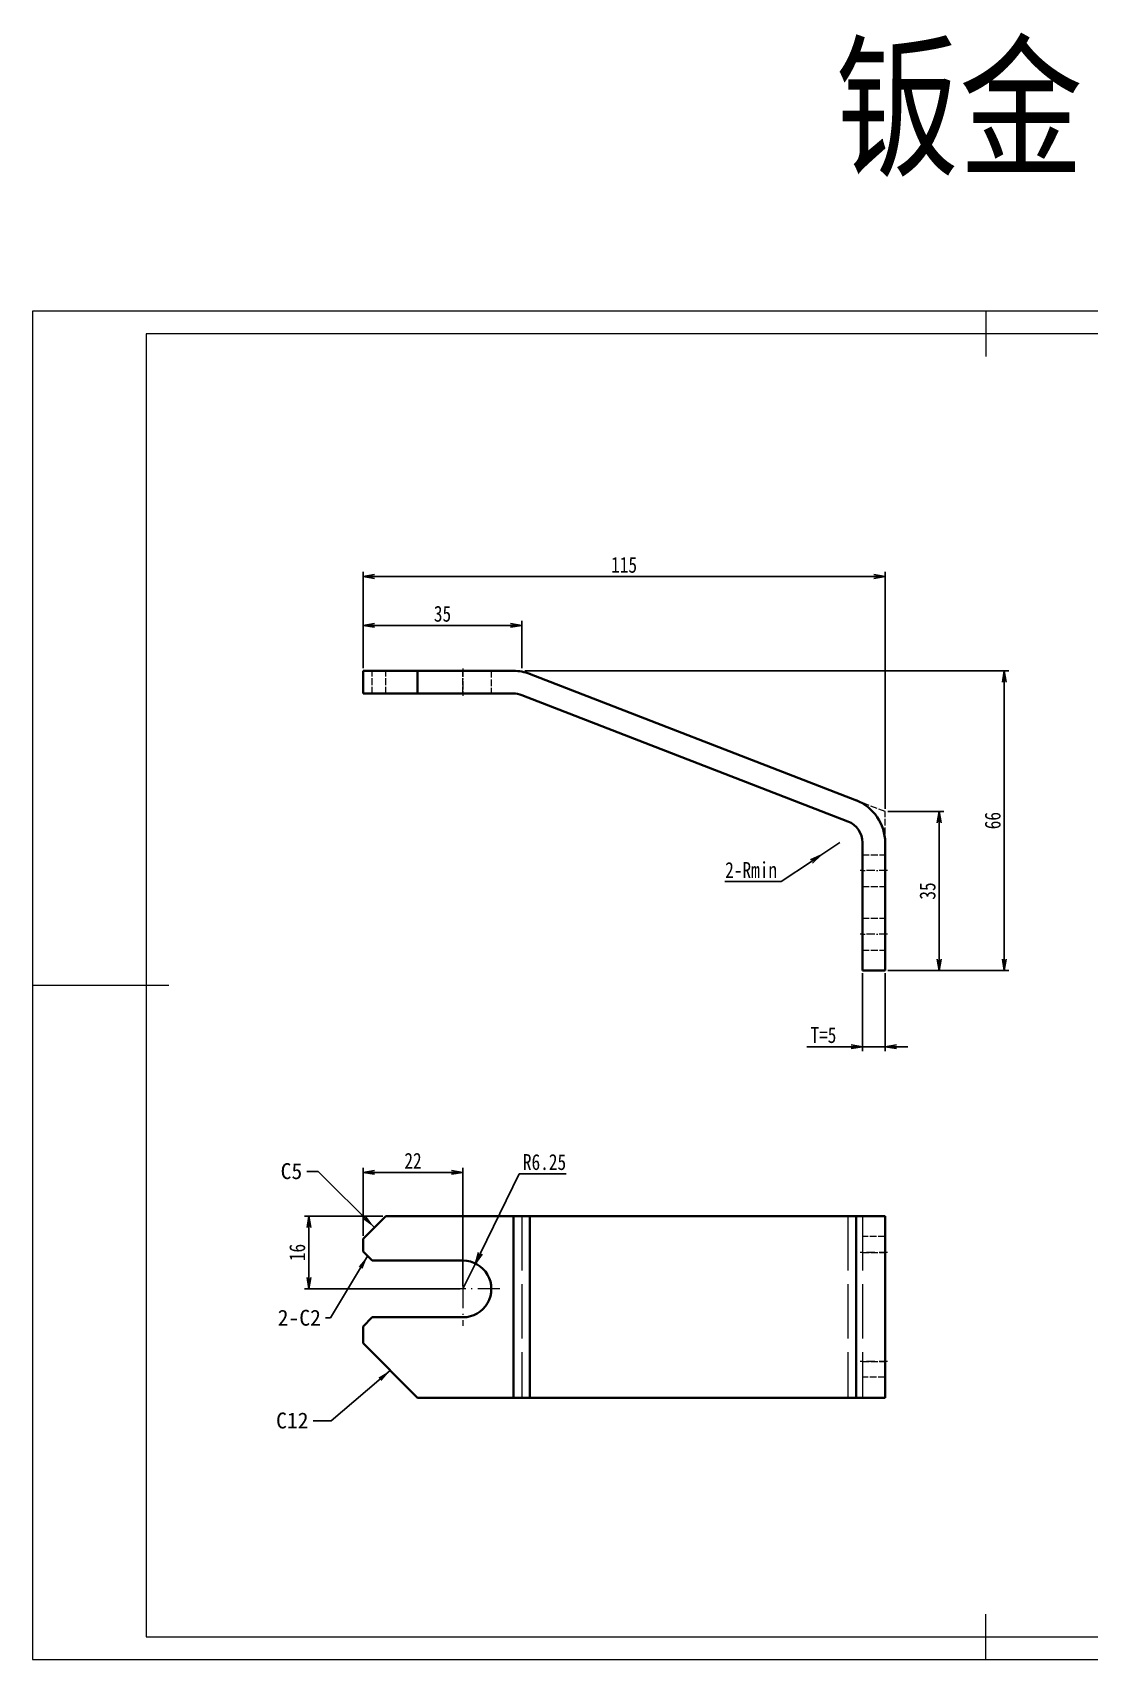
# Model space of a CAD drawing. Header units: millimetres. Extents: x -15766 to 80009, y -9701 to 15159.
# Drawn here: x -2581.9 to -2349.1, y 2838.5 to 3196.9 of the extents above; entities that cross this region are included whole.
import ezdxf

# ---------------------------------------------------------------- set-up
doc = ezdxf.new("R2010")
doc.units = ezdxf.units.MM
for name, pattern in [('CENTER-HOKUTO_1', [16, 13, -1, 1, -1]), ('DASHDOT', [18.5, 12, -3, 0.5, -3]), ('DASHED', [15, 12, -3]), ('HIDDEN-HOKUTO_1', [2, 1, -1])]:
    doc.linetypes.add(name, pattern=pattern)
doc.layers.get('DEFPOINTS').update_dxf_attribs({"lineweight": 18})
for name, color, linetype, lineweight in [('AM_7', 2, 'CENTER-HOKUTO_1', 18), ('AM_HID', 1, 'HIDDEN-HOKUTO_1', 18), ('AM_VIS', 7, 'Continuous', 18), ('CDRAFT0', 7, 'Continuous', 18), ('DIM', 253, 'Continuous', 20), ('title_frame', 7, 'Continuous', 18), ('word_dim', 9, 'Continuous', 18), ('粗实线层_1', 7, 'Continuous', 15)]:
    doc.layers.add(name, color=color, linetype=linetype, lineweight=lineweight)
doc.styles.add('DIM', font='', dxfattribs={"width": 0.8})
doc.styles.get('DIM').set_extended_font_data('NSimSun')
doc.dimstyles.new('1-1', dxfattribs={"dimtxt": 3.5, "dimasz": 3, "dimexe": 1, "dimexo": 0, "dimgap": 1, "dimtad": 1, "dimdsep": 46, "dimtxsty": 'DIM', "dimblk": '_CAXARROW', "dimcen": 0, "dimdle": 6, "dimclrd": 256, "dimclre": 256, "dimclrt": 3, "dimazin": 2, "dimtfac": 0.707107, "dimtmove": 0, "dimatfit": 3, "dimfxl": 0, "dimfrac": 2, "dimtolj": 1, "dimarcsym": 0})
doc.dimstyles.new('1-1$0', dxfattribs={"dimtxt": 3.5, "dimasz": 2.5, "dimexe": 1, "dimexo": 0.625, "dimgap": 0.8, "dimtad": 1, "dimdsep": 46, "dimtxsty": 'DIM', "dimblk": 'OPEN', "dimcen": 0, "dimdle": 5, "dimclrd": 256, "dimclre": 256, "dimclrt": 3, "dimazin": 3, "dimtfac": 0.5, "dimtmove": 0, "dimatfit": 3, "dimldrblk": 'OPEN', "dimfxl": 0, "dimtolj": 1, "dimarcsym": 0})
doc.dimstyles.new('1-1$4', dxfattribs={"dimtxt": 3.5, "dimasz": 2.5, "dimexe": 1, "dimexo": 0.625, "dimgap": 0.8, "dimtad": 1, "dimtih": 1, "dimtoh": 1, "dimzin": 12, "dimdsep": 46, "dimtxsty": 'DIM', "dimblk": 'OPEN', "dimcen": 0, "dimdle": 5, "dimclrd": 256, "dimclre": 256, "dimclrt": 3, "dimazin": 3, "dimtfac": 0.5, "dimtmove": 0, "dimatfit": 3, "dimldrblk": 'OPEN', "dimfxl": 0, "dimtolj": 1, "dimarcsym": 0})

# ---------------------------------------------------------------- blocks, each defined once
blk = doc.blocks.new('*X1589')
at = {"layer": 'CDRAFT0'}
for p, q in [((420, 297), (0, 297)), ((0, 297), (0, 0)), ((420, 0), (420, 297)), ((0, 0), (420, 0))]:
    blk.add_line(p, q, dxfattribs=at)
at = {"layer": '粗实线层_1'}
for p, q in [((210, 297), (210, 287)), ((415, 292), (25, 292)), ((25, 292), (25, 5)), ((415, 5), (415, 292)), ((0, 148.5), (30, 148.5)), ((420, 148.5), (410, 148.5)), ((210, 0), (210, 10)), ((25, 5), (415, 5))]:
    blk.add_line(p, q, dxfattribs=at)
blk = doc.blocks.new('_OPEN')
at = {"color": 0, "linetype": 'ByBlock', "lineweight": -2}
for p, q in [((-1, 0.166667), (0, 0)), ((-1, -0.166667), (0, 0)), ((0, 0), (-1, 0))]:
    blk.add_line(p, q, dxfattribs=at)
blk = doc.blocks.new('*D1757')
at = {"layer": 'DEFPOINTS', "color": 0, "transparency": 16777216}
for p in [(-2509.11, 2945.78), (-2509.11, 2931.15), (-2487.11, 2920.11)]:
    blk.add_point(p, dxfattribs=at)
at = {"layer": 'word_dim', "linetype": 'Continuous', "lineweight": -2, "transparency": 16777216}
for p, q in [((-2509.11, 2931.78), (-2509.11, 2946.78)), ((-2487.11, 2920.73), (-2487.11, 2946.78)), ((-2489.61, 2945.78), (-2506.61, 2945.78))]:
    blk.add_line(p, q, dxfattribs=at)
at = {"layer": 'word_dim', "lineweight": -2, "transparency": 16777216, "xscale": 2.5, "yscale": 2.5, "zscale": 2.5, "rotation": 180}
blk.add_blockref('_OPEN', (-2509.11, 2945.78), dxfattribs=at)
at = {"layer": 'word_dim', "lineweight": -2, "transparency": 16777216, "xscale": 2.5, "yscale": 2.5, "zscale": 2.5}
blk.add_blockref('_OPEN', (-2487.11, 2945.78), dxfattribs=at)
at = {"layer": 'word_dim', "color": 3, "transparency": 16777216, "insert": (-2498.11, 2948.33), "char_height": 3.5, "attachment_point": 5, "style": 'DIM'}
blk.add_mtext('\\A1;22', dxfattribs=at)
blk = doc.blocks.new('*D1758')
at = {"layer": 'DEFPOINTS', "color": 0, "transparency": 16777216}
for p in [(-2521.04, 2936.15), (-2504.11, 2936.15), (-2487.11, 2920.11)]:
    blk.add_point(p, dxfattribs=at)
at = {"layer": 'word_dim', "linetype": 'Continuous', "lineweight": -2, "transparency": 16777216}
for p, q in [((-2504.73, 2936.15), (-2522.04, 2936.15)), ((-2521.04, 2922.61), (-2521.04, 2933.65)), ((-2487.73, 2920.11), (-2522.04, 2920.11))]:
    blk.add_line(p, q, dxfattribs=at)
at = {"layer": 'word_dim', "lineweight": -2, "transparency": 16777216, "xscale": 2.5, "yscale": 2.5, "zscale": 2.5}
for p, rotation in [((-2521.04, 2936.15), 90), ((-2521.04, 2920.11), 270)]:
    blk.add_blockref('_OPEN', p, dxfattribs=dict(at, rotation=rotation))
at = {"layer": 'word_dim', "color": 3, "transparency": 16777216, "insert": (-2523.59, 2928.13), "char_height": 3.5, "attachment_point": 5, "rotation": 90, "style": 'DIM'}
blk.add_mtext('\\A1;16', dxfattribs=at)
blk = doc.blocks.new('*D1759')
at = {"layer": 'DEFPOINTS', "color": 0, "transparency": 16777216}
for p in [(-2484.37, 2925.73), (-2487.11, 2920.11)]:
    blk.add_point(p, dxfattribs=at)
at = {"layer": 'word_dim', "linetype": 'Continuous', "lineweight": -2, "transparency": 16777216}
for p, q in [((-2474.73, 2945.48), (-2483.27, 2927.97)), ((-2464.35, 2945.48), (-2474.73, 2945.48)), ((-2487.11, 2920.11), (-2484.37, 2925.73))]:
    blk.add_line(p, q, dxfattribs=at)
at = {"layer": 'word_dim', "lineweight": -2, "transparency": 16777216, "xscale": 2.5, "yscale": 2.5, "zscale": 2.5, "rotation": 244.0039243195742}
blk.add_blockref('_OPEN', (-2484.37, 2925.73), dxfattribs=at)
at = {"layer": 'word_dim', "color": 3, "transparency": 16777216, "insert": (-2469.14, 2948.03), "char_height": 3.5, "attachment_point": 5, "style": 'DIM'}
blk.add_mtext('\\A1;R6.25', dxfattribs=at)
blk = doc.blocks.new('_CAXARROW')
blk.add_hatch(color=0).paths.add_polyline_path([(0, 0), (-1, 0.125), (-1, -0.125)], flags=0)
blk = doc.blocks.new('*D1766')
at = {"layer": 'DEFPOINTS', "color": 0, "transparency": 16777216}
for p in [(-2394.11, 3025.26), (-2382.2, 3025.26), (-2394.11, 2990.26)]:
    blk.add_point(p, dxfattribs=at)
at = {"layer": 'word_dim', "linetype": 'Continuous', "lineweight": -2, "transparency": 16777216}
for p, q in [((-2393.48, 3025.26), (-2381.2, 3025.26)), ((-2382.2, 2992.76), (-2382.2, 3022.76)), ((-2393.48, 2990.26), (-2381.2, 2990.26))]:
    blk.add_line(p, q, dxfattribs=at)
at = {"layer": 'word_dim', "lineweight": -2, "transparency": 16777216, "xscale": 2.5, "yscale": 2.5, "zscale": 2.5}
for p, rotation in [((-2382.2, 3025.26), 90), ((-2382.2, 2990.26), 270)]:
    blk.add_blockref('_OPEN', p, dxfattribs=dict(at, rotation=rotation))
at = {"layer": 'word_dim', "color": 3, "transparency": 16777216, "insert": (-2384.75, 3007.76), "char_height": 3.5, "attachment_point": 5, "rotation": 90, "style": 'DIM'}
blk.add_mtext('\\A1;35', dxfattribs=at)
blk = doc.blocks.new('*D1767')
at = {"layer": 'DEFPOINTS', "color": 0, "transparency": 16777216}
for p in [(-2509.11, 3066.26), (-2509.11, 3056.26), (-2474.11, 3056.26)]:
    blk.add_point(p, dxfattribs=at)
at = {"layer": 'word_dim', "linetype": 'Continuous', "lineweight": -2, "transparency": 16777216}
for p, q in [((-2509.11, 3056.88), (-2509.11, 3067.26)), ((-2476.61, 3066.26), (-2506.61, 3066.26)), ((-2474.11, 3056.88), (-2474.11, 3067.26))]:
    blk.add_line(p, q, dxfattribs=at)
at = {"layer": 'word_dim', "lineweight": -2, "transparency": 16777216, "xscale": 2.5, "yscale": 2.5, "zscale": 2.5, "rotation": 180}
blk.add_blockref('_OPEN', (-2509.11, 3066.26), dxfattribs=at)
at = {"layer": 'word_dim', "lineweight": -2, "transparency": 16777216, "xscale": 2.5, "yscale": 2.5, "zscale": 2.5}
blk.add_blockref('_OPEN', (-2474.11, 3066.26), dxfattribs=at)
at = {"layer": 'word_dim', "color": 3, "transparency": 16777216, "insert": (-2491.61, 3068.81), "char_height": 3.5, "attachment_point": 5, "style": 'DIM'}
blk.add_mtext('\\A1;35', dxfattribs=at)
blk = doc.blocks.new('*D1768')
at = {"layer": 'DEFPOINTS', "color": 0, "transparency": 16777216}
for p in [(-2474.11, 3056.26), (-2367.85, 3056.26), (-2394.11, 2990.26)]:
    blk.add_point(p, dxfattribs=at)
at = {"layer": 'word_dim', "linetype": 'Continuous', "lineweight": -2, "transparency": 16777216}
for p, q in [((-2473.48, 3056.26), (-2366.85, 3056.26)), ((-2367.85, 2992.76), (-2367.85, 3053.76)), ((-2393.48, 2990.26), (-2366.85, 2990.26))]:
    blk.add_line(p, q, dxfattribs=at)
at = {"layer": 'word_dim', "lineweight": -2, "transparency": 16777216, "xscale": 2.5, "yscale": 2.5, "zscale": 2.5}
for p, rotation in [((-2367.85, 3056.26), 90), ((-2367.85, 2990.26), 270)]:
    blk.add_blockref('_OPEN', p, dxfattribs=dict(at, rotation=rotation))
at = {"layer": 'word_dim', "color": 3, "transparency": 16777216, "insert": (-2370.4, 3023.26), "char_height": 3.5, "attachment_point": 5, "rotation": 90, "style": 'DIM'}
blk.add_mtext('\\A1;66', dxfattribs=at)
blk = doc.blocks.new('*D1769')
at = {"layer": 'DEFPOINTS', "color": 0, "transparency": 16777216}
for p in [(-2509.11, 3077.04), (-2509.11, 3056.26), (-2394.11, 3025.26)]:
    blk.add_point(p, dxfattribs=at)
at = {"layer": 'word_dim', "linetype": 'Continuous', "lineweight": -2, "transparency": 16777216}
for p, q in [((-2509.11, 3056.88), (-2509.11, 3078.04)), ((-2396.61, 3077.04), (-2506.61, 3077.04)), ((-2394.11, 3025.88), (-2394.11, 3078.04))]:
    blk.add_line(p, q, dxfattribs=at)
at = {"layer": 'word_dim', "lineweight": -2, "transparency": 16777216, "xscale": 2.5, "yscale": 2.5, "zscale": 2.5, "rotation": 180}
blk.add_blockref('_OPEN', (-2509.11, 3077.04), dxfattribs=at)
at = {"layer": 'word_dim', "lineweight": -2, "transparency": 16777216, "xscale": 2.5, "yscale": 2.5, "zscale": 2.5}
blk.add_blockref('_OPEN', (-2394.11, 3077.04), dxfattribs=at)
at = {"layer": 'word_dim', "color": 3, "transparency": 16777216, "insert": (-2451.61, 3079.59), "char_height": 3.5, "attachment_point": 5, "style": 'DIM'}
blk.add_mtext('\\A1;115', dxfattribs=at)
blk = doc.blocks.new('*D1770')
at = {"layer": 'DEFPOINTS', "color": 0, "transparency": 16777216}
for p in [(-2404.11, 3018.41), (-2408.27, 3015.65)]:
    blk.add_point(p, dxfattribs=at)
at = {"layer": 'word_dim', "linetype": 'Continuous', "lineweight": -2, "transparency": 16777216}
for p, q in [((-2404.11, 3018.41), (-2408.27, 3015.65)), ((-2417.02, 3009.84), (-2410.35, 3014.26)), ((-2429.44, 3009.84), (-2417.02, 3009.84))]:
    blk.add_line(p, q, dxfattribs=at)
at = {"layer": 'word_dim', "lineweight": -2, "transparency": 16777216, "xscale": 2.5, "yscale": 2.5, "zscale": 2.5, "rotation": 33.56738430439135}
blk.add_blockref('_OPEN', (-2408.27, 3015.65), dxfattribs=at)
at = {"layer": 'word_dim', "color": 3, "transparency": 16777216, "insert": (-2423.63, 3012.39), "char_height": 3.5, "attachment_point": 5, "style": 'DIM'}
blk.add_mtext('\\A1;2-Rmin', dxfattribs=at)
blk = doc.blocks.new('*D1771')
at = {"layer": 'DEFPOINTS', "color": 0, "transparency": 16777216}
for p in [(-2399.11, 2990.26), (-2394.11, 2990.26), (-2399.11, 2973.46)]:
    blk.add_point(p, dxfattribs=at)
at = {"layer": 'word_dim', "linetype": 'Continuous', "lineweight": -2, "transparency": 16777216}
for p, q in [((-2399.11, 2989.63), (-2399.11, 2972.46)), ((-2394.11, 2989.63), (-2394.11, 2972.46)), ((-2401.61, 2973.46), (-2411.32, 2973.46)), ((-2394.11, 2973.46), (-2399.11, 2973.46)), ((-2391.61, 2973.46), (-2389.11, 2973.46))]:
    blk.add_line(p, q, dxfattribs=at)
at = {"layer": 'word_dim', "lineweight": -2, "transparency": 16777216, "xscale": 2.5, "yscale": 2.5, "zscale": 2.5}
blk.add_blockref('_OPEN', (-2399.11, 2973.46), dxfattribs=at)
at = {"layer": 'word_dim', "lineweight": -2, "transparency": 16777216, "xscale": 2.5, "yscale": 2.5, "zscale": 2.5, "rotation": 180}
blk.add_blockref('_OPEN', (-2394.11, 2973.46), dxfattribs=at)
at = {"layer": 'word_dim', "color": 3, "transparency": 16777216, "insert": (-2407.71, 2976.01), "char_height": 3.5, "attachment_point": 5, "style": 'DIM'}
blk.add_mtext('\\A1;T=5', dxfattribs=at)

msp = doc.modelspace()

# ---------------------------------------------------------------- linework, layer by layer
at = {"layer": 'AM_7', "color": 2, "linetype": 'DASHDOT', "lineweight": 13, "ltscale": 0.150012}
msp.add_line((-2487.10572, 3056.75979), (-2487.10572, 3050.75931), dxfattribs=at)
at = {"layer": 'AM_7', "color": 2, "linetype": 'DASHDOT', "lineweight": 13, "ltscale": 0.150049}
for p, q in [((-2393.60572, 3012.25979), (-2399.60768, 3012.25979)), ((-2393.60572, 2998.25979), (-2399.60768, 2998.25979)), ((-2393.60572, 2928.15042), (-2399.60768, 2928.15042)), ((-2393.60572, 2904.15042), (-2399.60768, 2904.15042))]:
    msp.add_line(p, q, dxfattribs=at)
at = {"layer": 'AM_7', "color": 2, "linetype": 'DASHDOT', "lineweight": 13, "ltscale": 0.40625}
for p, q in [((-2487.10572, 2928.23245), (-2487.10572, 2911.98245)), ((-2478.98072, 2920.10745), (-2495.23072, 2920.10745))]:
    msp.add_line(p, q, dxfattribs=at)
at = {"layer": 'AM_HID', "color": 1, "linetype": 'DASHED', "lineweight": 13, "ltscale": 0.125}
for p, q in [((-2507.10572, 3051.25979), (-2507.10572, 3056.25979)), ((-2507.10572, 3051.25979), (-2507.10572, 3056.25979)), ((-2504.10572, 3051.25979), (-2504.10572, 3056.25979)), ((-2487.10572, 3051.25979), (-2487.10572, 3056.25979)), ((-2487.10572, 3051.25979), (-2487.10572, 3056.25979)), ((-2480.85572, 3056.25979), (-2480.85572, 3051.25979)), ((-2475.97682, 3056.25979), (-2474.10751, 3056.25979)), ((-2474.10751, 3056.25979), (-2472.36361, 3055.58421)), ((-2394.10572, 3025.25959), (-2400.44034, 3027.71422)), ((-2394.10572, 3018.41019), (-2394.10572, 3025.25959)), ((-2399.10572, 3015.75979), (-2394.10572, 3015.75979)), ((-2399.10572, 3008.75979), (-2394.10572, 3008.75979)), ((-2399.10572, 3001.75979), (-2394.10572, 3001.75979)), ((-2399.10572, 2994.75979), (-2394.10572, 2994.75979)), ((-2394.10572, 2931.65042), (-2399.10572, 2931.65042)), ((-2394.10572, 2931.65042), (-2399.10572, 2931.65042)), ((-2399.10572, 2928.15042), (-2394.10572, 2928.15042)), ((-2399.10572, 2928.15042), (-2394.10572, 2928.15042)), ((-2399.10572, 2928.15042), (-2394.10572, 2928.15042)), ((-2399.10572, 2928.15042), (-2394.10572, 2928.15042)), ((-2399.10572, 2904.15042), (-2394.10572, 2904.15042)), ((-2399.10572, 2904.15042), (-2394.10572, 2904.15042)), ((-2399.10572, 2904.15042), (-2394.10572, 2904.15042)), ((-2399.10572, 2904.15042), (-2394.10572, 2904.15042)), ((-2394.10572, 2900.65042), (-2399.10572, 2900.65042)), ((-2394.10572, 2900.65042), (-2399.10572, 2900.65042))]:
    msp.add_line(p, q, dxfattribs=at)
at = {"layer": 'AM_HID', "color": 1, "linetype": 'DASHED', "lineweight": 13}
for p, q in [((-2475.97682, 2936.15042), (-2475.97682, 2896.15042)), ((-2474.17018, 2936.15042), (-2474.17018, 2896.15042)), ((-2402.29908, 2936.15042), (-2402.29908, 2896.15042)), ((-2399.10572, 2936.15042), (-2399.10572, 2896.15042))]:
    msp.add_line(p, q, dxfattribs=at)
at = {"layer": 'AM_VIS', "color": 7, "lineweight": 35, "ltscale": 0.3}
for p, q in [((-2497.10572, 3056.25979), (-2509.10572, 3056.25979)), ((-2497.10572, 3051.25979), (-2509.10572, 3051.25979))]:
    msp.add_line(p, q, dxfattribs=at)
at = {"layer": 'AM_VIS', "color": 7, "lineweight": 35, "ltscale": 0.125}
for p, q in [((-2509.10572, 3051.25979), (-2509.10572, 3056.25979)), ((-2497.10572, 3051.25979), (-2497.10572, 3056.25979)), ((-2394.10572, 2990.25979), (-2399.10572, 2990.25979))]:
    msp.add_line(p, q, dxfattribs=at)
at = {"layer": 'AM_VIS', "color": 7, "lineweight": 35}
for p, q in [((-2475.97682, 3056.25979), (-2497.10572, 3056.25979)), ((-2400.44034, 3027.71422), (-2472.41599, 3055.60434)), ((-2475.97682, 3051.25979), (-2497.10572, 3051.25979)), ((-2402.29908, 3023.07229), (-2474.17018, 3050.9219)), ((-2399.10572, 2990.25979), (-2399.10572, 3018.41019)), ((-2394.10572, 2990.25979), (-2394.10572, 3018.41019)), ((-2475.97682, 2936.15042), (-2504.10572, 2936.15042)), ((-2475.97682, 2936.15042), (-2475.97682, 2896.15042)), ((-2472.36353, 2936.15042), (-2472.36353, 2896.15042)), ((-2400.49244, 2936.15042), (-2472.36353, 2936.15042)), ((-2400.49244, 2936.15042), (-2400.49244, 2896.15042)), ((-2394.10572, 2936.15042), (-2394.10572, 2896.15042)), ((-2507.10572, 2926.35745), (-2487.10572, 2926.35745)), ((-2507.10572, 2913.85745), (-2487.10572, 2913.85745)), ((-2475.97682, 2896.15042), (-2497.10572, 2896.15042)), ((-2400.49244, 2896.15042), (-2472.36353, 2896.15042))]:
    msp.add_line(p, q, dxfattribs=at)
at = {"layer": 'AM_VIS', "color": 7, "lineweight": 35, "ltscale": 0.176777}
msp.add_line((-2509.10572, 2931.15042), (-2504.10572, 2936.15042), dxfattribs=at)
at = {"layer": 'AM_VIS', "color": 7, "lineweight": 35, "ltscale": 0.090332}
for p, q in [((-2472.36353, 2936.15042), (-2475.97682, 2936.15042)), ((-2472.36353, 2896.15042), (-2475.97682, 2896.15042))]:
    msp.add_line(p, q, dxfattribs=at)
at = {"layer": 'AM_VIS', "color": 7, "lineweight": 35, "ltscale": 0.159668}
for p, q in [((-2394.10572, 2936.15042), (-2400.49244, 2936.15042)), ((-2394.10572, 2896.15042), (-2400.49244, 2896.15042))]:
    msp.add_line(p, q, dxfattribs=at)
at = {"layer": 'AM_VIS', "color": 7, "lineweight": 35, "ltscale": 0.069824}
msp.add_line((-2509.10572, 2931.15042), (-2509.10572, 2928.35745), dxfattribs=at)
at = {"layer": 'AM_VIS', "color": 7, "lineweight": 35, "ltscale": 0.070711}
for p, q in [((-2509.10572, 2928.35745), (-2507.10572, 2926.35745)), ((-2509.10572, 2911.85745), (-2507.10572, 2913.85745))]:
    msp.add_line(p, q, dxfattribs=at)
at = {"layer": 'AM_VIS', "color": 7, "lineweight": 35, "ltscale": 0.092676}
msp.add_line((-2509.10572, 2911.85745), (-2509.10572, 2908.15042), dxfattribs=at)
at = {"layer": 'AM_VIS', "color": 7, "lineweight": 35, "ltscale": 0.424264}
msp.add_line((-2497.10572, 2896.15042), (-2509.10572, 2908.15042), dxfattribs=at)
at = {"layer": 'AM_VIS', "color": 7, "lineweight": 35}
for centre, radius, start, end in [((-2475.97682, 3046.25979), 10, 68.818657, 90.0000093), ((-2475.97682, 3046.25979), 5, 68.818657, 90.0000093), ((-2404.10572, 3018.41019), 10, 0.0000073, 68.818657), ((-2404.10572, 3018.41019), 5, 0.0000073, 68.818657), ((-2487.10572, 2920.10745), 6.25, 269.9999975, 90.0000025)]:
    msp.add_arc(centre, radius, start, end, dxfattribs=at)

# ---------------------------------------------------------------- block references
at = {"layer": 'title_frame'}
msp.add_blockref('*X1589', (-2581.9191, 2838.48453), dxfattribs=at)

# ---------------------------------------------------------------- texts
at = {"layer": 'DIM', "insert": (-2405.07079, 3192.91139), "char_height": 25, "width": 104.980501, "attachment_point": 1, "style": 'DIM'}
msp.add_mtext('{\\C3;钣金}', dxfattribs=at)
at = {"layer": 'word_dim', "color": 3, "char_height": 3.5, "attachment_point": 9}
for s, insert in [('\\A1;C5', (-2522.50812, 2944.24899)), ('\\A1;2-C2', (-2518.39475, 2911.95287)), ('\\A1;C12', (-2521.13019, 2889.32054))]:
    msp.add_mtext(s, dxfattribs=dict(at, insert=insert))

# ---------------------------------------------------------------- dimensions: what is measured, and where the dimension line sits
at = {"layer": 'word_dim', "color": 3, "true_color": 0x00ff00}
for base, p1, p2, picture, middle in [((-2509.10572, 3077.03594), (-2394.10572, 3025.25959), (-2509.10572, 3056.25979), '*D1769', (-2451.60572, 3079.58594)), ((-2509.10572, 3066.26208), (-2474.10751, 3056.25979), (-2509.10572, 3056.25979), '*D1767', (-2491.60662, 3068.81208)), ((-2509.10572, 2945.78104), (-2487.10572, 2920.10745), (-2509.10572, 2931.15042), '*D1757', (-2498.10572, 2948.33104))]:
    dim = msp.add_linear_dim(base=base, p1=p1, p2=p2, dimstyle='1-1$0', dxfattribs=at)
    dim.commit()
    dim.dimension.update_dxf_attribs({"geometry": picture, "text_midpoint": middle})
for base, p2, picture, middle in [((-2367.84659, 3056.25979), (-2474.10751, 3056.25979), '*D1768', (-2370.39659, 3023.25979)), ((-2382.20256, 3025.25959), (-2394.10572, 3025.25959), '*D1766', (-2384.75256, 3007.75969))]:
    dim = msp.add_linear_dim(base=base, p1=(-2394.10572, 2990.25979), p2=p2, angle=90, dimstyle='1-1$0', dxfattribs=at)
    dim.commit()
    dim.dimension.update_dxf_attribs({"geometry": picture, "text_midpoint": middle})
dim = msp.add_radius_dim(center=(-2404.10572, 3018.41019), mpoint=(-2408.2719, 3015.6456), text='2-Rmin', dimstyle='1-1$4', dxfattribs=at)
dim.commit()
dim.dimension.update_dxf_attribs({"geometry": '*D1770', "text_midpoint": (-2423.62525, 3009.8437), "dimtype": 164})
dim = msp.add_linear_dim(base=(-2399.10572, 2973.46065), p1=(-2394.10572, 2990.25979), p2=(-2399.10572, 2990.25979), dimstyle='1-1$0', override={"dimpost": 'T=<>'}, dxfattribs=at)
dim.commit()
dim.dimension.update_dxf_attribs({"geometry": '*D1771', "text_midpoint": (-2407.7135, 2976.01065)})
dim = msp.add_radius_dim(center=(-2487.10572, 2920.10745), mpoint=(-2484.36629, 2925.7251), dimstyle='1-1$4', dxfattribs=at)
dim.commit()
dim.dimension.update_dxf_attribs({"geometry": '*D1759', "text_midpoint": (-2469.14387, 2945.47564), "dimtype": 164})
dim = msp.add_linear_dim(base=(-2521.03664, 2936.15042), p1=(-2487.10572, 2920.10745), p2=(-2504.10572, 2936.15042), angle=90, dimstyle='1-1$0', override={"dimdec": 1}, dxfattribs=at)
dim.commit()
dim.dimension.update_dxf_attribs({"geometry": '*D1758', "text_midpoint": (-2523.58664, 2928.12894)})

# ---------------------------------------------------------------- leaders
at = {"layer": 'word_dim', "color": 3, "true_color": 0x00ff00, "annotation_type": 0, "has_hookline": 1, "hookline_direction": 1}
for points, text_width in [([(-2506.60572, 2933.65042), (-2519.02882, 2945.99899), (-2521.50812, 2945.99899)], 5.83333), ([(-2508.10572, 2927.35745), (-2516.28371, 2913.70287), (-2517.39475, 2913.70287)], 12.83333), ([(-2503.10572, 2902.15042), (-2516.1355, 2891.07054), (-2520.13019, 2891.07054)], 8.16667)]:
    msp.add_leader(points, dimstyle='1-1', override={"dimgap": 1, "dimtad": 0}, dxfattribs=dict(at, text_width=text_width))

doc.saveas('drawing.dxf')
